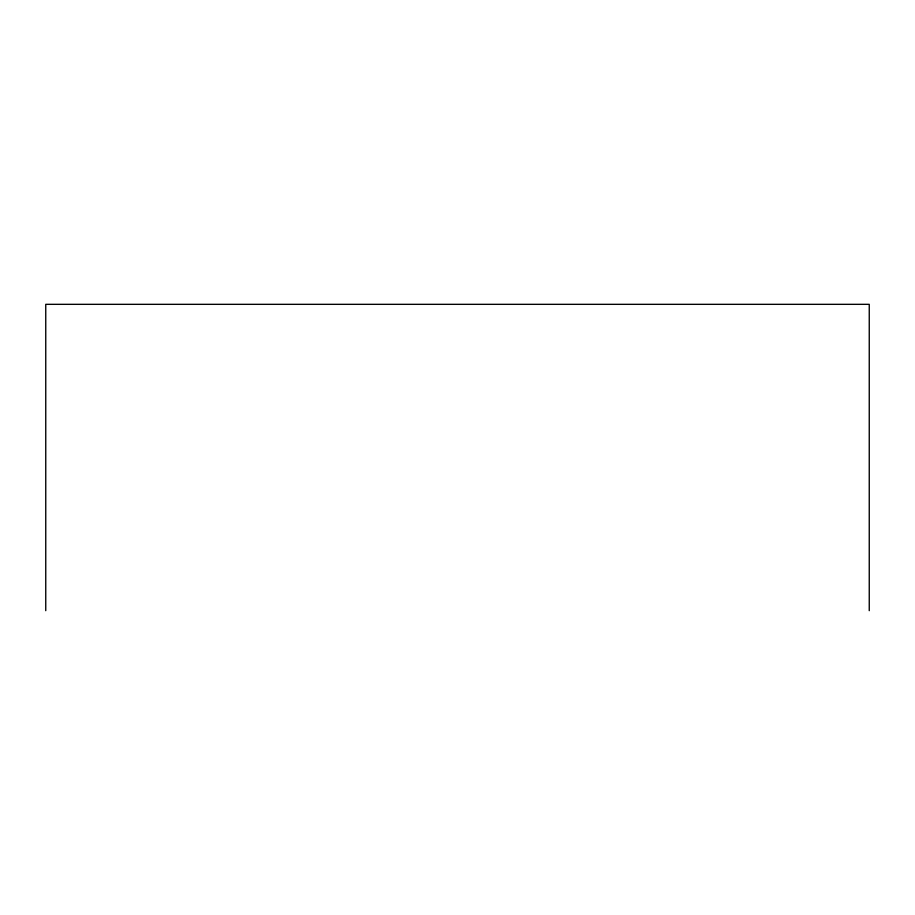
<?xml version="1.0" encoding="UTF-8"?>
<svg xmlns="http://www.w3.org/2000/svg" width="915" height="915" viewBox="0 0 915 915"><rect width="100%" height="100%" fill="white"/><g stroke="black" fill="none" stroke-linecap="round" stroke-linejoin="round"><path stroke-width="1.37" d="M869.25 610.671L869.25 304.329L45.75 304.329L45.75 610.671"/></g></svg>
